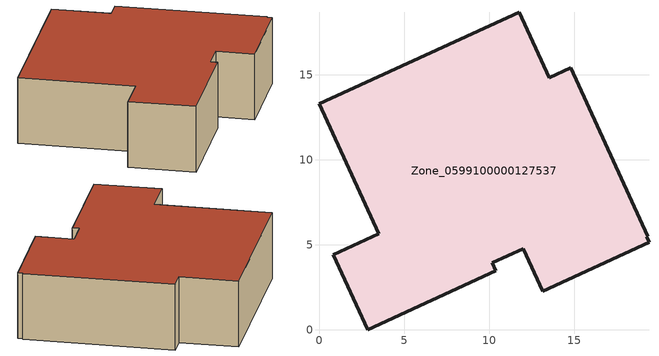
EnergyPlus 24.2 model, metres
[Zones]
Zone_0599100000127537
 floor ground (C_G): 14.79,15.41 19.33,5.51 19.25,5.47 19.4,5.15 13.15,2.26 11.99,4.77 10.18,3.93 10.39,3.48 2.84,0 0.81,4.41 3.49,5.64 0,13.29 11.75,18.69 13.52,14.83 z0
 wall outside (C_F): 10.39,3.48 10.18,3.93 11.99,4.77 13.15,2.26 19.4,5.15 19.25,5.47 19.33,5.51 14.79,15.41 13.52,14.83 11.75,18.69 0,13.29 3.49,5.64 0.81,4.41 2.84,0 10.39,3.48 z0:4.97
 roof outside (C_R): 13.15,2.26 19.4,5.15 19.25,5.47 19.33,5.51 14.79,15.41 13.52,14.83 11.75,18.69 0,13.29 3.49,5.64 0.81,4.41 2.84,0 10.39,3.48 10.18,3.93 11.99,4.77 z4.97
[BUILDING]
Pand.0599100000127537: North Axis=0; Terrain=City; Loads Convergence Tolerance Value=0.04; Temperature Convergence Tolerance Value=0.4; Solar Distribution=FullExterior; Maximum Number of Warmup Days=25; Minimum Number of Warmup Days=1
[Site:Location]
Rotterdam.The.Hague.AP_ZH_NLD Design_Conditions: Latitude=51.96; Longitude=4.45; Time Zone=1; Elevation=-4.5
[SITE:GROUNDTEMPERATURE:BUILDINGSURFACE]
18, 18, 18, 18, 18, 18, 18, 18, 18, 18, 18, 18
[MATERIAL] Thermal Absorptance=0.9; Solar Absorptance=0.7; Visible Absorptance=0.7
Name | Roughness | Thickness | Conductivity | Density | Specific Heat
G.D.1965 | MediumSmooth | 0.15 | 1 | 540 | 1210
F.D.1965 | Rough | 0.3 | 0.857143 | 1920 | 840
R.D.1965 | MediumRough | 0.2 | 0.08 | 1500 | 1000
[CONSTRUCTION]
C_G: G.D.1965
C_F: F.D.1965
C_R: R.D.1965
[ZONE]
Zone_0599100000127537: Type=1; Multiplier=1; Ceiling Height=Autocalculate; Volume=Autocalculate; Floor Area=autocalculate; Part of Total Floor Area=Yes
[ZONEINFILTRATION:DESIGNFLOWRATE]
Infil_Zone_0599100000127537: Zone or ZoneList or Space or SpaceList=Zone_0599100000127537; Schedule=AlwaysOn; Design Flow Rate Calculation Method=Flow/Area; Flow Rate per Floor Area=0.0042; Constant Term Coefficient=1; Temperature Term Coefficient=0; Velocity Term Coefficient=0; Velocity Squared Term Coefficient=0
[HVACTEMPLATE:ZONE:IDEALLOADSAIRSYSTEM]
Zone_0599100000127537: Maximum Heating Supply Air Temperature=50; Minimum Cooling Supply Air Temperature=13; Maximum Heating Supply Air Humidity Ratio=0.0156; Minimum Cooling Supply Air Humidity Ratio=0.0077; Heating Limit=NoLimit; Cooling Limit=NoLimit; Dehumidification Control Type=ConstantSensibleHeatRatio; Cooling Sensible Heat Ratio=0.7; Dehumidification Setpoint=60; Humidification Control Type=None; Humidification Setpoint=30; Outdoor Air Method=None; Outdoor Air Flow Rate per Person=0.00944; Outdoor Air Flow Rate per Zone Floor Area=0; Outdoor Air Flow Rate per Zone=0; Demand Controlled Ventilation Type=None; Outdoor Air Economizer Type=NoEconomizer; Heat Recovery Type=None; Sensible Heat Recovery Effectiveness=0.7; Latent Heat Recovery Effectiveness=0.65
[ZONECONTROL:THERMOSTAT]
ThermostatControl_Zone_0599100000127537: Zone or ZoneList=Zone_0599100000127537; Control Type Schedule=DualSetpointControlType; Control 1=Thermostat_Zone_0599100000127537; Temperature Difference Between Cutout And Setpoint=0
[THERMOSTATSETPOINT:DUALSETPOINT]
Thermostat_Zone_0599100000127537: Heating Setpoint Temperature Schedule=HeatingSetpoint_Zone_0599100000127537; Cooling Setpoint Temperature Schedule=CoolingSetpoint_Zone_0599100000127537
[SCHEDULE:COMPACT]
HeatingSetpoint_Zone_0599100000127537: Through: 12/31, For: AllDays, Until: 24:00, 21
CoolingSetpoint_Zone_0599100000127537: Through: 12/31, For: AllDays, Until: 24:00, 24
DualSetpointControlType: Through: 12/31, For: AllDays, Until: 24:00, 4
AlwaysOn: Through: 12/31, For: AllDays, Until: 24:00, 1
